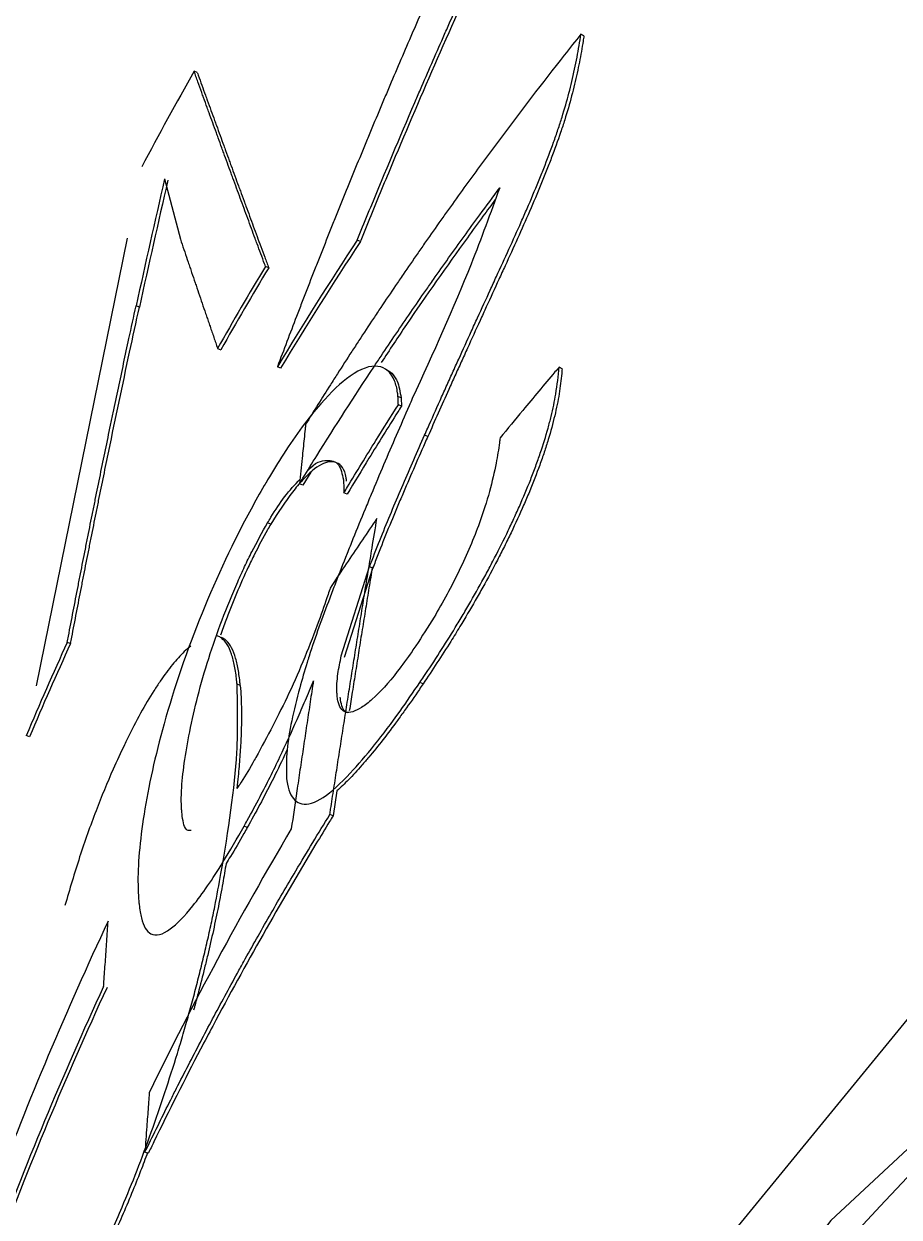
# Model space of a CAD drawing. Extents: x 75 to 2075, y 25 to 1460.
# Drawn here: x 600.95 to 604.399, y 675.108 to 679.81 of the extents above; entities that cross this region are included whole.
import ezdxf

# ---------------------------------------------------------------- set-up
doc = ezdxf.new("R2010")
doc.units = 0
doc.header["$LTSCALE"] = 5
doc.linetypes.add('SLD-KATı', pattern=[0])
doc.layers.get('0').update_dxf_attribs({"linetype": 'CONTINUOUS'})

msp = doc.modelspace()

# ---------------------------------------------------------------- linework, layer by layer
at = {"color": 7, "linetype": 'SLD-KATı'}
for p, q in [((603.1564, 679.7629), (603.1448, 679.7698)), ((601.6331, 679.6181), (601.6203, 679.6234)), ((601.5044, 679.1991), (601.5664, 678.9618)), ((601.5044, 679.1991), (601.5664, 678.9618)), ((601.3574, 678.9663), (600.9988, 677.2021)), ((601.3574, 678.9663), (600.9988, 677.2021)), ((602.2756, 678.9521), (602.2633, 678.9581)), ((601.9145, 678.8491), (601.9019, 678.8546)), ((601.7131, 678.5315), (601.7259, 678.5262)), ((601.9614, 678.4536), (601.9488, 678.4591)), ((603.0705, 678.4508), (603.0588, 678.4575)), ((602.4361, 678.3363), (602.4238, 678.3423)), ((602.4377, 678.3036), (602.4254, 678.3096)), ((602.5413, 678.1837), (602.5291, 678.1898)), ((602.08, 678.0431), (602.0486, 677.9927)), ((602.0486, 677.9927), (602.036, 677.9983)), ((602.2235, 677.9566), (602.2111, 677.9624)), ((601.9228, 677.8386), (601.9102, 677.844)), ((602.2006, 677.3198), (602.3123, 677.6716)), ((602.2131, 677.3141), (602.3247, 677.6658)), ((602.3123, 677.6716), (602.3247, 677.6658)), ((601.7151, 677.3976), (601.715, 677.3977)), ((601.1339, 677.3686), (601.1206, 677.3729)), ((601.8024, 677.2032), (601.7896, 677.2084)), ((602.5229, 677.2092), (602.5106, 677.2153)), ((600.9721, 677.0012), (600.9588, 677.0053)), ((602.1833, 676.7885), (602.168, 676.689)), ((602.168, 676.689), (602.1554, 676.6946)), ((601.8301, 676.6433), (601.8173, 676.6485)), ((601.4397, 675.3587), (601.4265, 675.3633))]:
    msp.add_line(p, q, dxfattribs=at)
at = {"color": 7, "linetype": 'SLD-KATı', "flags": 128}
for points in [[(600.4084, 665.458), (600.3861, 666.3594), (600.6757, 668.97), (601.4839, 671.5013), (602.7861, 673.8763), (604.5428, 676.023), (606.7006, 677.876), (609.1938, 679.3791), (611.9469, 680.4866), (614.8761, 681.1648), (617.8924, 681.3932), (620.9041, 681.1648), (623.8198, 680.4866), (626.5509, 679.3791), (629.0143, 677.876), (631.1353, 676.023), (632.8494, 673.8763), (634.1045, 671.5013), (634.8624, 668.97), (635.1008, 666.4909)], [(617.0285, 680.9032), (614.0676, 680.5508), (611.216, 679.7645), (608.558, 678.5677), (606.1722, 676.9958), (604.1294, 675.0952), (602.4899, 672.9223), (601.3022, 670.5413), (600.6016, 668.0228), (600.4088, 665.4412), (600.4486, 664.6965)]]:
    msp.add_lwpolyline(points, dxfattribs=at)
at = {"color": 8, "linetype": 'SLD-KATı'}
for centre, radius, start, end in [((614.0955, 676.124), 15.2244, 116.66752, 200.555), ((614.5341, 674.9186), 14.873, 117.14787, 181.41534)]:
    msp.add_arc(centre, radius, start, end, dxfattribs=at)
at = {"color": 7, "linetype": 'SLD-KATı'}
msp.add_arc((617.4489, 662.9119), 17.9458, 91.3572, 141.78139, dxfattribs=at)
for centre, major_axis, ratio, start_param, end_param in [((617.5551, 673.1207), (17.7403, 1.5343), 0.864347, 2.606247, 2.632987), ((617.8564, 673.8652), (5.2315, 28.7845), 0.584368, 1.491279, 1.508824), ((617.8561, 673.8643), (5.2273, 28.7613), 0.584368, 1.491277, 1.508824), ((617.5999, 671.6285), (17.6604, 1.5555), 0.864072, 2.541814, 2.578486), ((617.5999, 671.6285), (17.6461, 1.5543), 0.864072, 2.541814, 2.578486), ((617.5875, 672.0359), (17.683, 1.5394), 0.864253, 2.581229, 2.604572), ((617.5875, 672.0359), (17.6687, 1.5381), 0.864253, 2.581229, 2.604572), ((617.5874, 672.0259), (17.6849, 1.505), 0.864552, 2.688001, 2.71341), ((617.5873, 672.0259), (17.6706, 1.5038), 0.864552, 2.688001, 2.71341), ((617.6493, 669.9492), (17.5757, 1.5066), 0.864473, 2.589275, 2.663634), ((617.6236, 670.8011), (17.6219, 1.4854), 0.86466, 2.678802, 2.752457), ((617.6292, 670.6212), (17.6112, 1.5038), 0.864519, 2.682709, 2.756274), ((617.6292, 670.6212), (17.5969, 1.5026), 0.864519, 2.682709, 2.756274)]:
    msp.add_ellipse(centre, major_axis=major_axis, ratio=ratio, start_param=start_param, end_param=end_param, dxfattribs=at)
for points, knots in [([(619.9743, 710.3833), (619.9577, 711.6686), (619.9273, 714.0281), (619.5014, 716.7747), (618.902, 718.6934), (618.1529, 720.0868), (617.2637, 721.0712), (616.2867, 721.6945), (615.1549, 722.0748), (613.8114, 722.1375), (611.8785, 721.6777), (609.5346, 720.283), (606.8066, 717.8648), (604.2022, 715.0543), (601.6448, 711.9574), (599.2303, 708.816), (596.6353, 705.2735), (593.6891, 701.0846), (590.883, 696.9735), (588.4771, 693.4115), (586.5495, 690.5524), (584.5145, 687.5483), (582.5355, 684.6729), (580.6814, 682.0553), (579.2281, 680.0966), (578.1001, 678.6586), (577.2287, 677.6153), (576.5118, 676.8401), (575.9183, 676.295), (575.8694, 676.2437), (575.8406, 676.2134)], [0, 0, 0, 0, 0.038446, 0.070583, 0.097966, 0.121189, 0.145812, 0.165835, 0.182548, 0.206895, 0.237007, 0.301104, 0.359457, 0.421623, 0.477828, 0.527711, 0.577052, 0.639887, 0.70471, 0.736266, 0.768913, 0.803621, 0.83528, 0.859984, 0.886701, 0.903105, 0.922534, 0.945296, 0.967736, 1, 1, 1, 1]), ([(573.0855, 674.9419), (573.1455, 674.553), (573.248, 673.8885), (573.6962, 673.1005), (574.0151, 672.6718), (574.9214, 672.0341), (575.6617, 671.8702), (576.8822, 671.9182), (578.0892, 672.5499), (579.1803, 673.4641), (580.4412, 674.7808), (581.7674, 676.3772), (583.3066, 678.385), (585.145, 680.9277), (587.2028, 683.8867), (589.3647, 687.0632), (591.8055, 690.6821), (594.3743, 694.4885), (596.9209, 698.2121), (599.4784, 701.8734), (602.0776, 705.4755), (604.574, 708.7507), (606.8269, 711.5124), (608.8763, 713.8208), (610.6857, 715.5947), (612.0816, 716.7444), (613.1495, 717.4289), (613.8716, 717.7587), (614.3553, 717.8065), (614.3747, 717.7989), (614.4704, 717.7701), (614.6485, 717.5955), (614.9598, 717.0492), (615.3123, 715.9415), (615.5621, 714.2775), (615.6851, 712.3394), (615.6875, 711.0918), (615.6887, 710.4262)], [0, 0, 0, 0, 0.036264, 0.061957, 0.078959, 0.089679, 0.10614, 0.123885, 0.156976, 0.186056, 0.21064, 0.232076, 0.253519, 0.277854, 0.306134, 0.33687, 0.369958, 0.416405, 0.460545, 0.499893, 0.552941, 0.605887, 0.645859, 0.690682, 0.736196, 0.767267, 0.795652, 0.822675, 0.847597, 0.86116, 0.876852, 0.895874, 0.914145, 0.936651, 0.964426, 0.981022, 1, 1, 1, 1]), ([(602.2633, 678.9581), (602.2668, 678.9667), (602.2844, 679.0099), (602.3587, 679.1913), (602.4384, 679.3804), (602.5196, 679.5687), (602.5568, 679.6542), (602.5943, 679.7395), (602.632, 679.8247), (602.67, 679.9097), (602.7083, 679.9946), (602.7468, 680.0794), (602.7856, 680.164), (602.8324, 680.2653), (602.8718, 680.3496), (602.9115, 680.4338), (602.9513, 680.5178), (602.9915, 680.6016), (603.0319, 680.6853), (603.0725, 680.7689), (603.1212, 680.8681), (603.1697, 680.9661), (603.2021, 681.0307), (603.2182, 681.063)], [0, 0, 0, 0, 0.012084, 0.060402, 0.25369, 0.27785, 0.326171, 0.374494, 0.398654, 0.446979, 0.495301, 0.519463, 0.567781, 0.616102, 0.664421, 0.688584, 0.736905, 0.785226, 0.809385, 0.857706, 0.90603, 0.953017, 1, 1, 1, 1]), ([(602.2633, 678.9581), (602.2668, 678.9667), (602.2844, 679.0099), (602.3587, 679.1913), (602.4384, 679.3804), (602.5196, 679.5687), (602.5568, 679.6542), (602.5943, 679.7395), (602.632, 679.8247), (602.67, 679.9097), (602.7083, 679.9946), (602.7468, 680.0794), (602.7856, 680.164), (602.8324, 680.2653), (602.8718, 680.3496), (602.9115, 680.4338), (602.9513, 680.5178), (602.9915, 680.6016), (603.0319, 680.6853), (603.0725, 680.7689), (603.1212, 680.8681), (603.1697, 680.9661), (603.2021, 681.0307), (603.2182, 681.063)], [0, 0, 0, 0, 0.012084, 0.060402, 0.25369, 0.27785, 0.326171, 0.374494, 0.398654, 0.446979, 0.495301, 0.519463, 0.567781, 0.616102, 0.664421, 0.688584, 0.736905, 0.785226, 0.809385, 0.857706, 0.90603, 0.953017, 1, 1, 1, 1]), ([(602.2756, 678.9521), (602.2791, 678.9608), (602.2967, 679.004), (602.3427, 679.1163), (602.5006, 679.4952), (602.7851, 680.1466), (603.0639, 680.7163), (603.212, 681.0188)], [0, 0, 0, 0, 0.0122988, 0.0615299, 0.1599826, 0.553841, 1, 1, 1, 1]), ([(602.2756, 678.9521), (602.2791, 678.9608), (602.2967, 679.004), (602.3427, 679.1163), (602.5006, 679.4952), (602.7851, 680.1466), (603.0639, 680.7163), (603.212, 681.0188)], [0, 0, 0, 0, 0.0122988, 0.0615299, 0.1599826, 0.553841, 1, 1, 1, 1]), ([(602.7074, 680.2845), (602.7035, 680.276), (602.6842, 680.2336), (602.6035, 680.0552), (602.513, 679.8504), (602.4246, 679.6446), (602.3881, 679.5587), (602.3518, 679.4726), (602.3229, 679.4037), (602.2872, 679.3174), (602.2587, 679.2483), (602.2234, 679.1618), (602.1954, 679.0925), (602.1675, 679.0231), (602.1398, 678.9536), (602.1123, 678.884), (602.0781, 678.797), (602.051, 678.7273), (602.0054, 678.6089), (601.9738, 678.5253), (601.9488, 678.4591)], [0, 0, 0, 0, 0.014176, 0.070868, 0.297639, 0.354323, 0.411015, 0.43936, 0.496052, 0.524396, 0.581086, 0.609437, 0.666125, 0.694472, 0.722818, 0.779505, 0.807857, 0.864543, 0.89289, 1, 1, 1, 1]), ([(602.7074, 680.2845), (602.7035, 680.276), (602.6842, 680.2336), (602.6035, 680.0552), (602.513, 679.8504), (602.4246, 679.6446), (602.3881, 679.5587), (602.3518, 679.4726), (602.3229, 679.4037), (602.2872, 679.3174), (602.2587, 679.2483), (602.2234, 679.1618), (602.1954, 679.0925), (602.1675, 679.0231), (602.1398, 678.9536), (602.1123, 678.884), (602.0781, 678.797), (602.051, 678.7273), (602.0054, 678.6089), (601.9738, 678.5253), (601.9488, 678.4591)], [0, 0, 0, 0, 0.014176, 0.070868, 0.297639, 0.354323, 0.411015, 0.43936, 0.496052, 0.524396, 0.581086, 0.609437, 0.666125, 0.694472, 0.722818, 0.779505, 0.807857, 0.864543, 0.89289, 1, 1, 1, 1]), ([(603.1448, 679.7698), (603.1393, 679.7629), (603.1119, 679.7286), (602.9977, 679.5841), (602.8807, 679.4311), (602.7662, 679.2767), (602.725, 679.2204), (602.6737, 679.1498), (602.6331, 679.0932), (602.5826, 679.0222), (602.5425, 678.9652), (602.4929, 678.8938), (602.4535, 678.8365), (602.4046, 678.7648), (602.3658, 678.7072), (602.3177, 678.635), (602.2795, 678.5771), (602.2323, 678.5045), (602.1947, 678.4463), (602.1504, 678.3767), (602.1085, 678.3104), (602.0762, 678.2584), (602.0601, 678.2324)], [0, 0, 0, 0, 0.013873, 0.069367, 0.29136, 0.319103, 0.374595, 0.40234, 0.457836, 0.48558, 0.541072, 0.568819, 0.624315, 0.652064, 0.707551, 0.735299, 0.790794, 0.818535, 0.874029, 0.901775, 0.950889, 1, 1, 1, 1]), ([(602.5291, 678.1898), (602.5331, 678.1989), (602.5533, 678.2445), (602.5817, 678.3082), (602.6143, 678.3809), (602.6389, 678.4353), (602.6717, 678.5078), (602.7046, 678.5802), (602.7458, 678.6705), (602.7789, 678.7427), (602.8201, 678.8326), (602.8612, 678.9224), (602.9018, 679.0119), (602.9408, 679.1008), (602.9705, 679.1714), (603.0054, 679.2584), (603.0313, 679.327), (603.0546, 679.3939), (603.0761, 679.4595), (603.0941, 679.5226), (603.1139, 679.6013), (603.1308, 679.6801), (603.1401, 679.7398), (603.1448, 679.7698)], [0, 0, 0, 0, 0.016167, 0.080847, 0.113189, 0.145529, 0.177873, 0.242555, 0.274894, 0.339569, 0.371911, 0.436598, 0.501283, 0.53363, 0.598349, 0.630696, 0.69543, 0.727774, 0.760125, 0.824896, 0.857234, 0.928402, 1, 1, 1, 1]), ([(603.1564, 679.7629), (603.1555, 679.7562), (603.1506, 679.7228), (603.1397, 679.6605), (603.1239, 679.5876), (603.1047, 679.5117), (603.0865, 679.4484), (603.0595, 679.3663), (603.0351, 679.2987), (603.0084, 679.2297), (602.9804, 679.16), (602.9431, 679.0717), (602.8954, 678.9646), (602.8544, 678.875), (602.8133, 678.7851), (602.7803, 678.7131), (602.739, 678.6229), (602.706, 678.5506), (602.6732, 678.4781), (602.6486, 678.4237), (602.6184, 678.3566), (602.5825, 678.2766), (602.555, 678.2147), (602.5413, 678.1837)], [0, 0, 0, 0, 0.016186, 0.080919, 0.145666, 0.17802, 0.242797, 0.275167, 0.339939, 0.372292, 0.404649, 0.469399, 0.534132, 0.598839, 0.631193, 0.6959, 0.72825, 0.792953, 0.825303, 0.857654, 0.89001, 0.945003, 1, 1, 1, 1]), ([(601.9019, 678.8546), (601.9006, 678.8579), (601.8945, 678.8745), (601.8834, 678.9043), (601.8711, 678.9375), (601.8588, 678.9706), (601.8466, 679.0038), (601.8319, 679.0436), (601.8173, 679.0833), (601.8026, 679.1231), (601.788, 679.1628), (601.7759, 679.1959), (601.7638, 679.229), (601.7516, 679.2621), (601.7396, 679.2951), (601.7274, 679.3282), (601.7178, 679.3547), (601.7057, 679.3877), (601.6937, 679.4208), (601.6817, 679.4538), (601.6697, 679.4869), (601.6602, 679.5133), (601.6479, 679.5471), (601.6379, 679.5746), (601.6279, 679.6024), (601.6228, 679.6164), (601.6203, 679.6234)], [0, 0, 0, 0, 0.01291, 0.06457, 0.116211, 0.142048, 0.193682, 0.24533, 0.296976, 0.348621, 0.400278, 0.451934, 0.47774, 0.529392, 0.581037, 0.606859, 0.65852, 0.684341, 0.735995, 0.787629, 0.813464, 0.865109, 0.890925, 0.945465, 0.972742, 1, 1, 1, 1]), ([(601.9019, 678.8546), (601.9006, 678.8579), (601.8945, 678.8745), (601.8834, 678.9043), (601.8711, 678.9375), (601.8588, 678.9706), (601.8466, 679.0038), (601.8319, 679.0436), (601.8173, 679.0833), (601.8026, 679.1231), (601.788, 679.1628), (601.7759, 679.1959), (601.7638, 679.229), (601.7516, 679.2621), (601.7396, 679.2951), (601.7274, 679.3282), (601.7178, 679.3547), (601.7057, 679.3877), (601.6937, 679.4208), (601.6817, 679.4538), (601.6697, 679.4869), (601.6602, 679.5133), (601.6479, 679.5471), (601.6379, 679.5746), (601.6279, 679.6024), (601.6228, 679.6164), (601.6203, 679.6234)], [0, 0, 0, 0, 0.01291, 0.06457, 0.116211, 0.142048, 0.193682, 0.24533, 0.296976, 0.348621, 0.400278, 0.451934, 0.47774, 0.529392, 0.581037, 0.606859, 0.65852, 0.684341, 0.735995, 0.787629, 0.813464, 0.865109, 0.890925, 0.945465, 0.972742, 1, 1, 1, 1]), ([(601.6331, 679.6181), (601.6343, 679.6148), (601.6403, 679.5983), (601.651, 679.5686), (601.6629, 679.5356), (601.6749, 679.5025), (601.6868, 679.4695), (601.6989, 679.4365), (601.7109, 679.4034), (601.7229, 679.3703), (601.735, 679.3373), (601.747, 679.3042), (601.7567, 679.2777), (601.7688, 679.2446), (601.7809, 679.2115), (601.793, 679.1784), (601.8052, 679.1453), (601.8149, 679.1188), (601.8271, 679.0857), (601.8393, 679.0525), (601.8539, 679.0127), (601.8686, 678.9729), (601.8836, 678.9324), (601.8963, 678.8981), (601.9067, 678.8701), (601.9119, 678.8561), (601.9145, 678.8491)], [0, 0, 0, 0, 0.012898, 0.06456, 0.116207, 0.142022, 0.193673, 0.24533, 0.271148, 0.322808, 0.374453, 0.400277, 0.451926, 0.477753, 0.529407, 0.581047, 0.606876, 0.65852, 0.684353, 0.736002, 0.787655, 0.839292, 0.89095, 0.945474, 0.972727, 1, 1, 1, 1]), ([(601.6331, 679.6181), (601.6343, 679.6148), (601.6403, 679.5983), (601.651, 679.5686), (601.6629, 679.5356), (601.6749, 679.5025), (601.6868, 679.4695), (601.6989, 679.4365), (601.7109, 679.4034), (601.7229, 679.3703), (601.735, 679.3373), (601.747, 679.3042), (601.7567, 679.2777), (601.7688, 679.2446), (601.7809, 679.2115), (601.793, 679.1784), (601.8052, 679.1453), (601.8149, 679.1188), (601.8271, 679.0857), (601.8393, 679.0525), (601.8539, 679.0127), (601.8686, 678.9729), (601.8836, 678.9324), (601.8963, 678.8981), (601.9067, 678.8701), (601.9119, 678.8561), (601.9145, 678.8491)], [0, 0, 0, 0, 0.012898, 0.06456, 0.116207, 0.142022, 0.193673, 0.24533, 0.271148, 0.322808, 0.374453, 0.400277, 0.451926, 0.477753, 0.529407, 0.581047, 0.606876, 0.65852, 0.684353, 0.736002, 0.787655, 0.839292, 0.89095, 0.945474, 0.972727, 1, 1, 1, 1]), ([(602.036, 677.9983), (602.0405, 678.0056), (602.063, 678.0424), (602.1585, 678.1966), (602.2614, 678.3568), (602.367, 678.5157), (602.4153, 678.5877), (602.474, 678.6739), (602.5235, 678.7454), (602.5733, 678.8167), (602.6235, 678.8878), (602.6844, 678.9728), (602.7513, 679.065), (602.7984, 679.1286), (602.8247, 679.1641)], [0, 0, 0, 0, 0.0184956, 0.092486, 0.388463, 0.4254553, 0.4994512, 0.5734341, 0.6474351, 0.6844235, 0.7584146, 0.8323966, 0.906391, 1, 1, 1, 1]), ([(602.8247, 679.1641), (602.7885, 679.0645), (602.6911, 678.7964), (602.5617, 678.5121), (602.4803, 678.3335)], [0, 0, 0, 0, 0.371511, 1, 1, 1, 1]), ([(602.8075, 679.1182), (602.7913, 679.0963), (602.7543, 679.0462), (602.6359, 678.8829), (602.5002, 678.6915), (602.3909, 678.5255), (602.3578, 678.4753)], [0, 0, 0, 0, 0.104082, 0.23714, 0.769391, 1, 1, 1, 1]), ([(601.5664, 678.9618), (601.5675, 678.9585), (601.5732, 678.9417), (601.5834, 678.9114), (601.5948, 678.8778), (601.604, 678.8508), (601.6132, 678.8239), (601.6223, 678.797), (601.6338, 678.7633), (601.6418, 678.7398), (601.6521, 678.7094), (601.6602, 678.6859), (601.6694, 678.6589), (601.6763, 678.6387), (601.6859, 678.6107), (601.6982, 678.575), (601.7081, 678.546), (601.7131, 678.5315)], [0, 0, 0, 0, 0.02348, 0.117337, 0.211232, 0.258163, 0.305099, 0.399005, 0.445944, 0.539825, 0.563279, 0.657165, 0.704111, 0.751058, 0.798008, 0.899001, 1, 1, 1, 1]), ([(601.5664, 678.9618), (601.5675, 678.9585), (601.5732, 678.9417), (601.5834, 678.9114), (601.5948, 678.8778), (601.604, 678.8508), (601.6132, 678.8239), (601.6223, 678.797), (601.6338, 678.7633), (601.6418, 678.7398), (601.6521, 678.7094), (601.6602, 678.6859), (601.6694, 678.6589), (601.6763, 678.6387), (601.6859, 678.6107), (601.6982, 678.575), (601.7081, 678.546), (601.7131, 678.5315)], [0, 0, 0, 0, 0.02348, 0.117337, 0.211232, 0.258163, 0.305099, 0.399005, 0.445944, 0.539825, 0.563279, 0.657165, 0.704111, 0.751058, 0.798008, 0.899001, 1, 1, 1, 1]), ([(601.1206, 677.3729), (601.1222, 677.3811), (601.13, 677.4219), (601.1441, 677.4955), (601.16, 677.5772), (601.1759, 677.6588), (601.1888, 677.7241), (601.205, 677.8056), (601.2181, 677.8708), (601.2345, 677.9523), (601.2511, 678.0337), (601.2712, 678.1314), (601.288, 678.2127), (601.3051, 678.294), (601.3222, 678.3752), (601.3429, 678.4726), (601.3661, 678.5806), (601.3826, 678.6561), (601.392, 678.6992)], [0, 0, 0, 0, 0.01842, 0.092057, 0.165702, 0.20253, 0.276166, 0.312993, 0.386641, 0.423456, 0.497103, 0.57075, 0.644395, 0.681216, 0.754863, 0.828495, 0.902138, 1, 1, 1, 1]), ([(601.1206, 677.3729), (601.1222, 677.3811), (601.13, 677.4219), (601.1441, 677.4955), (601.16, 677.5772), (601.1759, 677.6588), (601.1888, 677.7241), (601.205, 677.8056), (601.2181, 677.8708), (601.2345, 677.9523), (601.2511, 678.0337), (601.2712, 678.1314), (601.288, 678.2127), (601.3051, 678.294), (601.3222, 678.3752), (601.3429, 678.4726), (601.3661, 678.5806), (601.3826, 678.6561), (601.392, 678.6992)], [0, 0, 0, 0, 0.01842, 0.092057, 0.165702, 0.20253, 0.276166, 0.312993, 0.386641, 0.423456, 0.497103, 0.57075, 0.644395, 0.681216, 0.754863, 0.828495, 0.902138, 1, 1, 1, 1]), ([(601.1339, 677.3686), (601.1354, 677.3768), (601.1432, 677.4176), (601.1573, 677.4912), (601.1732, 677.5728), (601.1891, 677.6544), (601.202, 677.7197), (601.2182, 677.8012), (601.2313, 677.8664), (601.2477, 677.9479), (601.2643, 678.0293), (601.3044, 678.2245), (601.351, 678.4463), (601.3921, 678.6352), (601.4049, 678.6943)], [0, 0, 0, 0, 0.018424, 0.092079, 0.165746, 0.202576, 0.276235, 0.313063, 0.386727, 0.423555, 0.497213, 0.570875, 0.86552, 1, 1, 1, 1]), ([(601.1339, 677.3686), (601.1354, 677.3768), (601.1432, 677.4176), (601.1573, 677.4912), (601.1732, 677.5728), (601.1891, 677.6544), (601.202, 677.7197), (601.2182, 677.8012), (601.2313, 677.8664), (601.2477, 677.9479), (601.2643, 678.0293), (601.3044, 678.2245), (601.351, 678.4463), (601.3921, 678.6352), (601.4049, 678.6943)], [0, 0, 0, 0, 0.018424, 0.092079, 0.165746, 0.202576, 0.276235, 0.313063, 0.386727, 0.423555, 0.497213, 0.570875, 0.86552, 1, 1, 1, 1]), ([(601.4049, 678.6943), (601.4039, 678.6947), (601.4017, 678.6955), (601.3974, 678.6972), (601.3941, 678.6984), (601.392, 678.6992)], [0, 0, 0, 0, 0.2490153, 0.49964, 1, 1, 1, 1]), ([(601.4049, 678.6943), (601.4039, 678.6947), (601.4017, 678.6955), (601.3974, 678.6972), (601.3941, 678.6984), (601.392, 678.6992)], [0, 0, 0, 0, 0.2490153, 0.49964, 1, 1, 1, 1]), ([(602.4238, 678.3423), (602.4234, 678.347), (602.4209, 678.3705), (602.4053, 678.4293), (602.3513, 678.477), (602.2457, 678.4414), (602.1129, 678.3134), (602.0001, 678.1614), (601.9309, 678.0476), (601.9099, 678.013)], [0, 0, 0, 0, 0.019792, 0.099243, 0.302139, 0.512087, 0.69006, 0.905864, 1, 1, 1, 1]), ([(602.3777, 678.4476), (602.3805, 678.4463), (602.3932, 678.4404), (602.4076, 678.4255), (602.4267, 678.3934), (602.4321, 678.3605), (602.4361, 678.3363)], [0, 0, 0, 0, 0.088479, 0.404231, 0.56192, 1, 1, 1, 1]), ([(602.5106, 677.2153), (602.5158, 677.2229), (602.5416, 677.2612), (602.5881, 677.3322), (602.6397, 677.4144), (602.6804, 677.482), (602.7207, 677.5508), (602.7601, 677.6212), (602.8076, 677.7105), (602.8439, 677.7827), (602.878, 677.8549), (602.9106, 677.9268), (602.9405, 677.9981), (602.967, 678.0677), (602.9911, 678.1358), (603.0115, 678.2014), (603.0317, 678.279), (603.0495, 678.363), (603.0554, 678.423), (603.0588, 678.4575)], [0, 0, 0, 0, 0.019819, 0.099136, 0.178467, 0.218101, 0.257742, 0.33711, 0.376751, 0.456139, 0.495791, 0.535428, 0.614838, 0.654492, 0.694134, 0.773565, 0.81321, 0.892622, 1, 1, 1, 1]), ([(603.0705, 678.4508), (603.0701, 678.4446), (603.0678, 678.4138), (603.0602, 678.3542), (603.0428, 678.2672), (603.0215, 678.1886), (603.0005, 678.1226), (602.9769, 678.0548), (602.9496, 677.9847), (602.9116, 677.8956), (602.8785, 677.8233), (602.8432, 677.7512), (602.8067, 677.6792), (602.7683, 677.6078), (602.7189, 677.5203), (602.6766, 677.4489), (602.608, 677.3374), (602.5594, 677.2642), (602.5229, 677.2092)], [0, 0, 0, 0, 0.019839, 0.099238, 0.178664, 0.258113, 0.297786, 0.337452, 0.416926, 0.456586, 0.536028, 0.57569, 0.615354, 0.694784, 0.734447, 0.813842, 0.860105, 1, 1, 1, 1]), ([(603.0588, 678.4575), (603.0534, 678.4512), (603.0266, 678.4198), (602.9787, 678.3631), (602.9064, 678.2764), (602.856, 678.2147), (602.8264, 678.1784)], [0, 0, 0, 0, 0.068088, 0.34036, 0.612542, 1, 1, 1, 1]), ([(602.4803, 678.3335), (602.4761, 678.3238), (602.4548, 678.2756), (602.417, 678.1886), (602.3672, 678.0724), (602.3264, 677.9754), (602.2861, 677.8783), (602.2544, 677.8005), (602.2154, 677.7031), (602.1848, 677.6251), (602.1478, 677.5284), (602.1115, 677.4321), (602.0861, 677.3564), (602.0734, 677.3185)], [0, 0, 0, 0, 0.028676, 0.143365, 0.258056, 0.372742, 0.430092, 0.544789, 0.602129, 0.716824, 0.774177, 0.886856, 1, 1, 1, 1]), ([(602.4254, 678.3096), (602.4253, 678.3148), (602.425, 678.3225), (602.4245, 678.3334), (602.4241, 678.3391), (602.4238, 678.3423)], [0, 0, 0, 0, 0.462475, 0.693715, 1, 1, 1, 1]), ([(602.4361, 678.3363), (602.4363, 678.3338), (602.4368, 678.3274), (602.4373, 678.3164), (602.4376, 678.3079), (602.4377, 678.3036)], [0, 0, 0, 0, 0.2311229, 0.6156969, 1, 1, 1, 1]), ([(602.2111, 677.9624), (602.2157, 677.97), (602.2387, 678.0084), (602.2805, 678.0772), (602.3471, 678.1854), (602.3958, 678.2627), (602.4254, 678.3096)], [0, 0, 0, 0, 0.065839, 0.329129, 0.592397, 1, 1, 1, 1]), ([(602.4377, 678.3036), (602.4329, 678.296), (602.4089, 678.2582), (602.366, 678.1898), (602.2992, 678.0819), (602.2521, 678.0039), (602.2235, 677.9566)], [0, 0, 0, 0, 0.0659, 0.329382, 0.5929, 1, 1, 1, 1]), ([(602.0601, 678.2324), (602.0595, 678.2261), (602.0562, 678.1943), (602.0516, 678.1497), (602.0442, 678.0781), (602.0394, 678.0318), (602.036, 677.9983)], [0, 0, 0, 0, 0.081485, 0.407528, 0.570592, 1, 1, 1, 1]), ([(602.3123, 677.6716), (602.3155, 677.6802), (602.3316, 677.7232), (602.3747, 677.8313), (602.4436, 677.9957), (602.5006, 678.1251), (602.5291, 678.1898)], [0, 0, 0, 0, 0.049917, 0.249727, 0.624627, 1, 1, 1, 1]), ([(602.5413, 678.1837), (602.5375, 678.1751), (602.5184, 678.1321), (602.4844, 678.0546), (602.4473, 677.9683), (602.3963, 677.8474), (602.357, 677.7519), (602.328, 677.6745), (602.3247, 677.6658)], [0, 0, 0, 0, 0.049946, 0.249763, 0.449575, 0.549497, 0.949337, 1, 1, 1, 1]), ([(602.8264, 678.1784), (602.8256, 678.1721), (602.8215, 678.1404), (602.8046, 678.039), (602.7615, 677.8729), (602.6682, 677.656), (602.578, 677.4877), (602.5181, 677.396), (602.4939, 677.359)], [0, 0, 0, 0, 0.028574, 0.142975, 0.438432, 0.648312, 0.857784, 1, 1, 1, 1]), ([(602.2215, 678.0082), (602.221, 678.0128), (602.2184, 678.0361), (602.2072, 678.0646), (602.1833, 678.083), (602.1469, 678.0883), (602.1001, 678.0643), (602.0483, 678.0137), (601.9938, 677.9506), (601.9514, 677.8838), (601.9228, 677.8386)], [0, 0, 0, 0, 0.032298, 0.16232, 0.276475, 0.390501, 0.594348, 0.693708, 0.79303, 1, 1, 1, 1]), ([(602.0672, 678.0489), (602.0675, 678.0492), (602.0977, 678.0837), (602.1433, 678.0948), (602.1931, 678.0842), (602.2039, 678.0365), (602.2091, 678.014)], [0, 0, 0, 0, 0.003435, 0.375028, 0.703767, 1, 1, 1, 1]), ([(601.9099, 678.013), (601.9055, 678.0056), (601.8836, 677.9684), (601.7919, 677.8053), (601.6443, 677.4916), (601.4963, 677.0614), (601.415, 676.6865), (601.3955, 676.4658), (601.4012, 676.3748), (601.4025, 676.3543)], [0, 0, 0, 0, 0.014228, 0.071204, 0.302035, 0.533658, 0.738885, 0.941353, 1, 1, 1, 1]), ([(601.9102, 677.844), (601.9145, 677.8513), (601.9365, 677.8881), (601.9806, 677.9558), (602.0177, 677.9945), (602.0379, 678.0155)], [0, 0, 0, 0, 0.102404, 0.5138361, 1, 1, 1, 1]), ([(602.2091, 678.014), (602.2094, 678.009), (602.21, 677.9981), (602.2105, 677.9807), (602.2109, 677.9685), (602.2111, 677.9624)], [0, 0, 0, 0, 0.297546, 0.648792, 1, 1, 1, 1]), ([(601.5719, 676.7071), (601.5716, 676.7119), (601.5697, 676.7362), (601.5702, 676.8257), (601.5978, 677.018), (601.67, 677.3049), (601.7572, 677.5344), (601.8196, 677.6717), (601.8581, 677.7516), (601.8892, 677.8068), (601.9102, 677.844)], [0, 0, 0, 0, 0.020725, 0.103814, 0.331067, 0.568944, 0.803594, 0.851744, 0.899896, 1, 1, 1, 1]), ([(601.9228, 677.8386), (601.9184, 677.8311), (601.8965, 677.7936), (601.8666, 677.7371), (601.8258, 677.653), (601.7949, 677.5834), (601.766, 677.5128), (601.7441, 677.4579), (601.731, 677.4206), (601.7241, 677.4012)], [0, 0, 0, 0, 0.058104, 0.291207, 0.407436, 0.640302, 0.756497, 0.872687, 1, 1, 1, 1]), ([(602.1554, 676.6946), (602.1565, 676.7015), (602.1617, 676.7359), (602.1713, 676.7977), (602.1819, 676.8664), (602.1926, 676.9351), (602.2011, 676.99), (602.2119, 677.0587), (602.2227, 677.1273), (602.2357, 677.2096), (602.2487, 677.2919), (602.2619, 677.3742), (602.2728, 677.4427), (602.2839, 677.5112), (602.2949, 677.5797), (602.3083, 677.6619), (602.3236, 677.7556), (602.3345, 677.8219), (602.3409, 677.8609)], [0, 0, 0, 0, 0.017631, 0.088192, 0.158747, 0.19401, 0.26457, 0.299845, 0.370411, 0.440949, 0.511517, 0.582058, 0.652625, 0.687896, 0.758452, 0.829, 0.899559, 1, 1, 1, 1]), ([(602.3409, 677.8609), (602.3361, 677.8539), (602.3122, 677.8193), (602.2694, 677.7563), (602.2128, 677.672), (602.1756, 677.6154), (602.1569, 677.5871)], [0, 0, 0, 0, 0.076472, 0.382277, 0.691132, 1, 1, 1, 1]), ([(602.323, 677.6702), (602.3208, 677.6566), (602.3141, 677.6155), (602.3052, 677.5607), (602.2942, 677.4923), (602.2831, 677.4237), (602.27, 677.3415), (602.2569, 677.2592), (602.2443, 677.1797), (602.2361, 677.1275), (602.2322, 677.1027)], [0, 0, 0, 0, 0.072444, 0.21734, 0.289791, 0.434639, 0.57954, 0.724418, 0.869315, 1, 1, 1, 1]), ([(602.1569, 677.5871), (602.1541, 677.5786), (602.14, 677.5362), (602.0923, 677.4), (601.9997, 677.1713), (601.9086, 677.0024), (601.8642, 676.9198)], [0, 0, 0, 0, 0.038217, 0.191142, 0.604951, 1, 1, 1, 1]), ([(601.7896, 677.2084), (601.7892, 677.2134), (601.7869, 677.2384), (601.7808, 677.2803), (601.7687, 677.3284), (601.7518, 677.3669), (601.7326, 677.3876), (601.7179, 677.398), (601.7102, 677.3983), (601.7079, 677.3984)], [0, 0, 0, 0, 0.0503382, 0.2517179, 0.4531325, 0.6545764, 0.8561936, 0.9569077, 1, 1, 1, 1]), ([(601.6074, 677.3583), (601.5989, 677.3515), (601.5832, 677.339), (601.5588, 677.313), (601.5275, 677.2767), (601.4951, 677.2329), (601.4531, 677.1688), (601.4094, 677.0949), (601.3747, 677.0265), (601.3572, 676.992)], [0, 0, 0, 0, 0.113341, 0.208652, 0.303902, 0.494795, 0.590065, 0.79317, 1, 1, 1, 1]), ([(601.8024, 677.2032), (601.8019, 677.2082), (601.7996, 677.2332), (601.7936, 677.2751), (601.7816, 677.3233), (601.7645, 677.3613), (601.746, 677.3835), (601.7323, 677.3903), (601.7278, 677.3925)], [0, 0, 0, 0, 0.052754, 0.263725, 0.474807, 0.685988, 0.89728, 1, 1, 1, 1]), ([(602.4939, 677.359), (602.4891, 677.3518), (602.4648, 677.316), (602.4056, 677.2346), (602.3368, 677.1578), (602.2678, 677.1051), (602.2136, 677.0864), (602.189, 677.1221), (602.185, 677.1562), (602.1842, 677.1631)], [0, 0, 0, 0, 0.033826, 0.169449, 0.412197, 0.529082, 0.748059, 0.948844, 1, 1, 1, 1]), ([(602.0734, 677.3185), (602.0708, 677.3101), (602.0576, 677.2678), (602.0196, 677.1365), (601.9826, 676.9677), (601.984, 676.8753), (601.9846, 676.8412)], [0, 0, 0, 0, 0.044914, 0.224755, 0.713794, 1, 1, 1, 1]), ([(602.1842, 677.1631), (602.1838, 677.168), (602.1821, 677.1926), (602.1846, 677.2418), (602.1956, 677.2957), (602.2006, 677.3198)], [0, 0, 0, 0, 0.120581, 0.605757, 1, 1, 1, 1]), ([(601.284, 675.0277), (601.2876, 675.0355), (601.3051, 675.0744), (601.3626, 675.2054), (601.4357, 675.3931), (601.5056, 675.5986), (601.5473, 675.7279), (601.5779, 675.8298), (601.5993, 675.9052), (601.6194, 675.9794), (601.6383, 676.0525), (601.6561, 676.1243), (601.6729, 676.1952), (601.6882, 676.2644), (601.7068, 676.3544), (601.7508, 676.5934), (601.7976, 676.9151), (601.792, 677.1223), (601.7896, 677.2084)], [0, 0, 0, 0, 0.010421, 0.052155, 0.169908, 0.229832, 0.289706, 0.319621, 0.349533, 0.379443, 0.409354, 0.439256, 0.469156, 0.499062, 0.528974, 0.588808, 0.829271, 1, 1, 1, 1]), ([(601.8173, 676.6485), (601.8215, 676.656), (601.8426, 676.6936), (601.8903, 676.7823), (601.9569, 676.9153), (602.0159, 677.0442), (602.0592, 677.1447), (602.0801, 677.1955), (602.0906, 677.221)], [0, 0, 0, 0, 0.0438475, 0.2195072, 0.496742, 0.7457925, 0.8726113, 1, 1, 1, 1]), ([(601.9846, 676.8412), (601.985, 676.8366), (601.9874, 676.8131), (602.0002, 676.7632), (602.0425, 676.7251), (602.1241, 676.7481), (602.2565, 676.8715), (602.3899, 677.0394), (602.4844, 677.177), (602.5106, 677.2153)], [0, 0, 0, 0, 0.019886, 0.099699, 0.260765, 0.440025, 0.612657, 0.892251, 1, 1, 1, 1]), ([(602.0906, 677.221), (602.0896, 677.2142), (602.0843, 677.1797), (602.0749, 677.1179), (602.0625, 677.0353), (602.0501, 676.9527), (602.0378, 676.8701), (602.0222, 676.7652), (602.0109, 676.6879), (602.0035, 676.6382)], [0, 0, 0, 0, 0.035417, 0.177187, 0.318905, 0.460669, 0.602407, 0.744139, 1, 1, 1, 1]), ([(602.5229, 677.2092), (602.518, 677.2021), (602.4937, 677.1662), (602.4598, 677.1176), (602.4118, 677.0511), (602.3643, 676.9881), (602.3179, 676.9305), (602.2727, 676.8779), (602.2298, 676.8307), (602.1984, 676.8022), (602.1833, 676.7885)], [0, 0, 0, 0, 0.040476, 0.202499, 0.283476, 0.445547, 0.607662, 0.688656, 0.850746, 1, 1, 1, 1]), ([(601.8024, 677.2032), (601.8028, 677.1984), (601.8048, 677.1744), (601.807, 677.1288), (601.8075, 677.0638), (601.8055, 676.9948), (601.801, 676.9218), (601.7954, 676.8561), (601.7906, 676.8136), (601.7887, 676.7977)], [0, 0, 0, 0, 0.042734, 0.213843, 0.384889, 0.555966, 0.727046, 0.898119, 1, 1, 1, 1]), ([(602.2264, 677.0955), (602.2236, 677.0966), (602.2084, 677.1019), (602.2, 677.1268), (602.1971, 677.1536), (602.1967, 677.1575)], [0, 0, 0, 0, 0.1662701, 0.8796765, 1, 1, 1, 1]), ([(601.3572, 676.992), (601.3535, 676.9843), (601.3347, 676.9458), (601.2924, 676.8543), (601.2319, 676.7076), (601.167, 676.5256), (601.1303, 676.3997), (601.1117, 676.3357)], [0, 0, 0, 0, 0.039613, 0.198143, 0.453346, 0.722226, 1, 1, 1, 1]), ([(601.9875, 676.9505), (601.984, 676.9431), (601.9648, 676.901), (601.9286, 676.8281), (601.8794, 676.7323), (601.8466, 676.673), (601.8301, 676.6433)], [0, 0, 0, 0, 0.068506, 0.385142, 0.690974, 1, 1, 1, 1]), ([(601.8642, 676.9198), (601.8599, 676.9125), (601.8385, 676.8756), (601.8126, 676.8295), (601.7926, 676.8028), (601.7887, 676.7977)], [0, 0, 0, 0, 0.1678914, 0.8409853, 1, 1, 1, 1]), ([(601.4265, 675.3633), (601.4303, 675.3709), (601.4488, 675.4093), (601.4825, 675.4782), (601.5205, 675.5546), (601.5589, 675.6309), (601.5978, 675.707), (601.6451, 675.798), (601.6931, 675.8888), (601.7418, 675.9794), (601.7829, 676.0546), (601.8244, 676.1297), (601.8663, 676.2046), (601.9173, 676.2942), (601.969, 676.3836), (602.0257, 676.4801), (602.0877, 676.5839), (602.1328, 676.6577), (602.1554, 676.6946)], [0, 0, 0, 0, 0.016932, 0.084701, 0.152462, 0.186347, 0.254109, 0.321871, 0.389631, 0.457398, 0.525163, 0.559045, 0.626803, 0.694572, 0.762339, 0.830098, 0.91505, 1, 1, 1, 1]), ([(602.168, 676.689), (602.1635, 676.6817), (602.1409, 676.6449), (602.0468, 676.4901), (601.8903, 676.2227), (601.7418, 675.952), (601.5983, 675.6794), (601.5138, 675.5118), (601.447, 675.3739), (601.4397, 675.3587)], [0, 0, 0, 0, 0.016956, 0.084772, 0.356072, 0.627366, 0.695197, 0.966489, 1, 1, 1, 1]), ([(601.6093, 676.631), (601.6037, 676.6309), (601.5839, 676.6305), (601.5761, 676.6687), (601.5726, 676.7009), (601.5719, 676.7071)], [0, 0, 0, 0, 0.241286, 0.853259, 1, 1, 1, 1]), ([(601.4025, 676.3543), (601.403, 676.3493), (601.4053, 676.3243), (601.4152, 676.2668), (601.4469, 676.2076), (601.5188, 676.2276), (601.6181, 676.3303), (601.72, 676.479), (601.7895, 676.6001), (601.8173, 676.6485)], [0, 0, 0, 0, 0.02175, 0.108883, 0.284685, 0.484537, 0.660241, 0.864105, 1, 1, 1, 1]), ([(601.8301, 676.6433), (601.8257, 676.6354), (601.8034, 676.5959), (601.7753, 676.5472), (601.7524, 676.5108), (601.7468, 676.502)], [0, 0, 0, 0, 0.159188, 0.796858, 1, 1, 1, 1]), ([(601.7468, 676.502), (601.7424, 676.4761), (601.7331, 676.4208), (601.7164, 676.3329), (601.6969, 676.2387), (601.6781, 676.1571), (601.658, 676.0742), (601.6408, 676.0066), (601.626, 675.9507), (601.6199, 675.9286), (601.6186, 675.9238)], [0, 0, 0, 0, 0.146328, 0.312515, 0.478735, 0.644941, 0.728024, 0.894222, 0.977317, 1, 1, 1, 1]), ([(601.2641, 676.0169), (601.2645, 676.0234), (601.2667, 676.0556), (601.2708, 676.1146), (601.2763, 676.194), (601.28, 676.2476), (601.2819, 676.2745)], [0, 0, 0, 0, 0.07495, 0.374882, 0.687489, 1, 1, 1, 1]), ([(601.4441, 675.6), (601.4436, 675.5936), (601.4412, 675.5614), (601.4378, 675.5164), (601.4325, 675.4439), (601.429, 675.3972), (601.4265, 675.3633)], [0, 0, 0, 0, 0.081447, 0.407498, 0.570565, 1, 1, 1, 1]), ([(601.4372, 675.3624), (601.4281, 675.3381), (601.4077, 675.2833), (601.3737, 675.1991), (601.336, 675.1097), (601.3102, 675.0523), (601.2973, 675.0235)], [0, 0, 0, 0, 0.203322, 0.457327, 0.727455, 1, 1, 1, 1])]:
    msp.add_open_spline(points, degree=3, knots=knots, dxfattribs=at)

doc.saveas('drawing.dxf')
